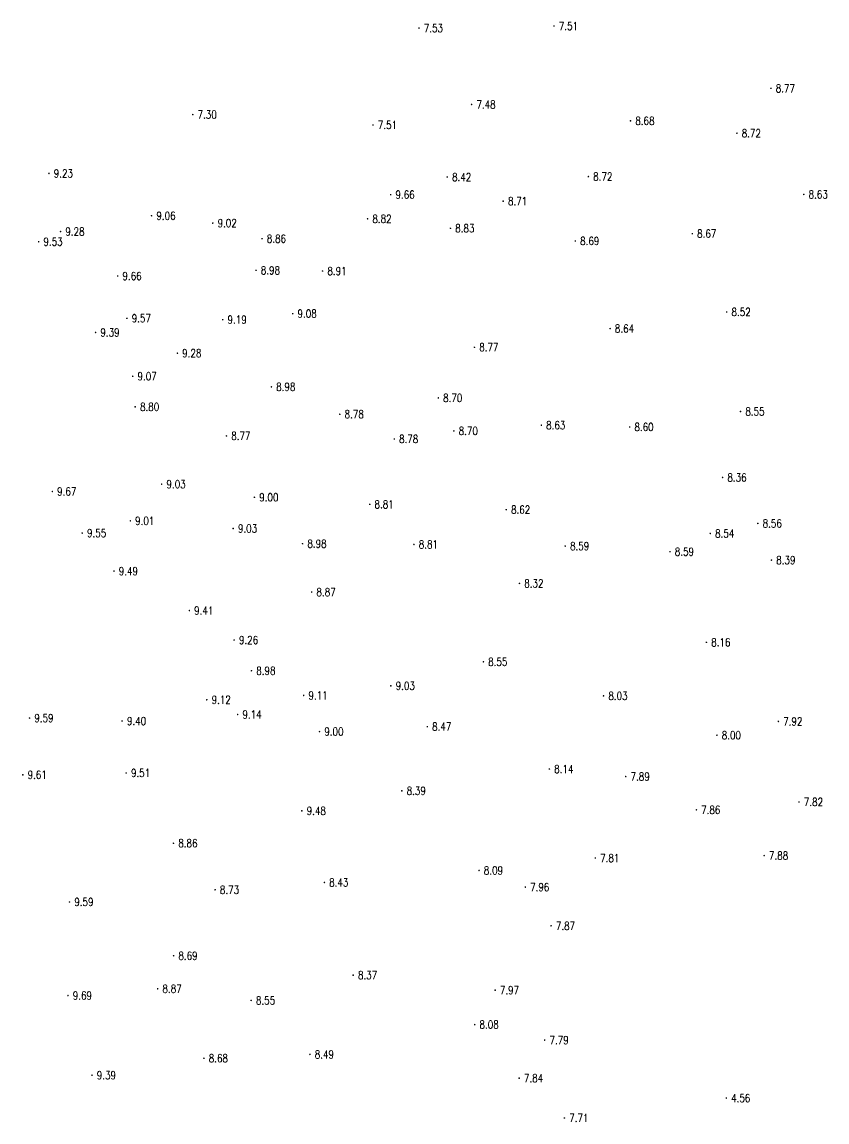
# Model space of a CAD drawing. Extents: x 476861 to 479475, y 2367369 to 2370541.
# Drawn here: x 477576.7 to 477677.2, y 2367913.5 to 2368051 of the extents above; entities that cross this region are included whole.
import ezdxf
from ezdxf.enums import TextEntityAlignment as Align

# ---------------------------------------------------------------- set-up
doc = ezdxf.new("R2010")
doc.units = 0
doc.header["$LTSCALE"] = 0.5
doc.layers.get('0').update_dxf_attribs({"linetype": 'CONTINUOUS'})
doc.layers.add('GCD', color=1, linetype='CONTINUOUS')
doc.styles.add('HZ', font='rs.shx', dxfattribs={"width": 0.8, "bigfont": 'hztxt.shx'})

# ---------------------------------------------------------------- blocks, each defined once
blk = doc.blocks.new('GC200')
at = {"linetype": 'Continuous', "const_width": 0.2, "flags": 128}
blk.add_lwpolyline([(-0.1, 0, 1), (0.1, 0, 1)], format="xyb", close=True, dxfattribs=at)

msp = doc.modelspace()

# ---------------------------------------------------------------- block references
at = {"layer": 'GCD', "linetype": 'Continuous'}
ref = msp.add_blockref('GC200', (477626.248, 2368050.2, 7.526), dxfattribs=dict(at, xscale=0.5, yscale=0.5, zscale=0.5))
ref.add_attrib('height', '7.53', dxfattribs={"linetype": 'Continuous', "height": 1, "style": 'HZ', "width": 0.8}).set_placement((477626.848, 2368050.2, 7.526), align=Align.MIDDLE_LEFT)
ref = msp.add_blockref('GC200', (477643.113, 2368050.463, 7.51), dxfattribs=dict(at, xscale=0.5, yscale=0.5, zscale=0.5))
ref.add_attrib('height', '7.51', dxfattribs={"linetype": 'Continuous', "height": 1, "style": 'HZ', "width": 0.8}).set_placement((477643.713, 2368050.463, 7.51), align=Align.MIDDLE_LEFT)
ref = msp.add_blockref('GC200', (477670.216, 2368042.671, 8.774), dxfattribs=dict(at, xscale=0.5, yscale=0.5, zscale=0.5))
ref.add_attrib('height', '8.77', dxfattribs={"linetype": 'Continuous', "height": 1, "style": 'HZ', "width": 0.8}).set_placement((477670.816, 2368042.671, 8.774), align=Align.MIDDLE_LEFT)
ref = msp.add_blockref('GC200', (477632.823, 2368040.657, 7.48), dxfattribs=dict(at, xscale=0.5, yscale=0.5, zscale=0.5))
ref.add_attrib('height', '7.48', dxfattribs={"linetype": 'Continuous', "height": 1, "style": 'HZ', "width": 0.8}).set_placement((477633.423, 2368040.657, 7.48), align=Align.MIDDLE_LEFT)
ref = msp.add_blockref('GC200', (477597.985, 2368039.39, 7.295), dxfattribs=dict(at, xscale=0.5, yscale=0.5, zscale=0.5))
ref.add_attrib('height', '7.30', dxfattribs={"linetype": 'Continuous', "height": 1, "style": 'HZ', "width": 0.8}).set_placement((477598.585, 2368039.39, 7.295), align=Align.MIDDLE_LEFT)
ref = msp.add_blockref('GC200', (477652.67, 2368038.618, 8.683), dxfattribs=dict(at, xscale=0.5, yscale=0.5, zscale=0.5))
ref.add_attrib('height', '8.68', dxfattribs={"linetype": 'Continuous', "height": 1, "style": 'HZ', "width": 0.8}).set_placement((477653.27, 2368038.618, 8.683), align=Align.MIDDLE_LEFT)
ref = msp.add_blockref('GC200', (477620.504, 2368038.098, 7.507), dxfattribs=dict(at, xscale=0.5, yscale=0.5, zscale=0.5))
ref.add_attrib('height', '7.51', dxfattribs={"linetype": 'Continuous', "height": 1, "style": 'HZ', "width": 0.8}).set_placement((477621.104, 2368038.098, 7.507), align=Align.MIDDLE_LEFT)
ref = msp.add_blockref('GC200', (477665.967, 2368037.061, 8.724), dxfattribs=dict(at, xscale=0.5, yscale=0.5, zscale=0.5))
ref.add_attrib('height', '8.72', dxfattribs={"linetype": 'Continuous', "height": 1, "style": 'HZ', "width": 0.8}).set_placement((477666.567, 2368037.061, 8.724), align=Align.MIDDLE_LEFT)
ref = msp.add_blockref('GC200', (477580.02, 2368032.043, 9.233), dxfattribs=dict(at, xscale=0.5, yscale=0.5, zscale=0.5))
ref.add_attrib('height', '9.23', dxfattribs={"linetype": 'Continuous', "height": 1, "style": 'HZ', "width": 0.8}).set_placement((477580.62, 2368032.043, 9.233), align=Align.MIDDLE_LEFT)
ref = msp.add_blockref('GC200', (477647.409, 2368031.645, 8.724), dxfattribs=dict(at, xscale=0.5, yscale=0.5, zscale=0.5))
ref.add_attrib('height', '8.72', dxfattribs={"linetype": 'Continuous', "height": 1, "style": 'HZ', "width": 0.8}).set_placement((477648.009, 2368031.645, 8.724), align=Align.MIDDLE_LEFT)
ref = msp.add_blockref('GC200', (477629.778, 2368031.591, 8.422), dxfattribs=dict(at, xscale=0.5, yscale=0.5, zscale=0.5))
ref.add_attrib('height', '8.42', dxfattribs={"linetype": 'Continuous', "height": 1, "style": 'HZ', "width": 0.8}).set_placement((477630.378, 2368031.591, 8.422), align=Align.MIDDLE_LEFT)
ref = msp.add_blockref('GC200', (477622.708, 2368029.391, 9.656), dxfattribs=dict(at, xscale=0.5, yscale=0.5, zscale=0.5))
ref.add_attrib('height', '9.66', dxfattribs={"linetype": 'Continuous', "height": 1, "style": 'HZ', "width": 0.8}).set_placement((477623.308, 2368029.391, 9.656), align=Align.MIDDLE_LEFT)
ref = msp.add_blockref('GC200', (477674.321, 2368029.42, 8.63), dxfattribs=dict(at, xscale=0.5, yscale=0.5, zscale=0.5))
ref.add_attrib('height', '8.63', dxfattribs={"linetype": 'Continuous', "height": 1, "style": 'HZ', "width": 0.8}).set_placement((477674.921, 2368029.42, 8.63), align=Align.MIDDLE_LEFT)
ref = msp.add_blockref('GC200', (477636.762, 2368028.573, 8.709), dxfattribs=dict(at, xscale=0.5, yscale=0.5, zscale=0.5))
ref.add_attrib('height', '8.71', dxfattribs={"linetype": 'Continuous', "height": 1, "style": 'HZ', "width": 0.8}).set_placement((477637.362, 2368028.573, 8.709), align=Align.MIDDLE_LEFT)
ref = msp.add_blockref('GC200', (477592.838, 2368026.754, 9.057), dxfattribs=dict(at, xscale=0.5, yscale=0.5, zscale=0.5))
ref.add_attrib('height', '9.06', dxfattribs={"linetype": 'Continuous', "height": 1, "style": 'HZ', "width": 0.8}).set_placement((477593.438, 2368026.754, 9.057), align=Align.MIDDLE_LEFT)
ref = msp.add_blockref('GC200', (477619.826, 2368026.371, 8.815), dxfattribs=dict(at, xscale=0.5, yscale=0.5, zscale=0.5))
ref.add_attrib('height', '8.82', dxfattribs={"linetype": 'Continuous', "height": 1, "style": 'HZ', "width": 0.8}).set_placement((477620.426, 2368026.371, 8.815), align=Align.MIDDLE_LEFT)
ref = msp.add_blockref('GC200', (477581.466, 2368024.775, 9.281), dxfattribs=dict(at, xscale=0.5, yscale=0.5, zscale=0.5))
ref.add_attrib('height', '9.28', dxfattribs={"linetype": 'Continuous', "height": 1, "style": 'HZ', "width": 0.8}).set_placement((477582.066, 2368024.775, 9.281), align=Align.MIDDLE_LEFT)
ref = msp.add_blockref('GC200', (477600.486, 2368025.83, 9.015), dxfattribs=dict(at, xscale=0.5, yscale=0.5, zscale=0.5))
ref.add_attrib('height', '9.02', dxfattribs={"linetype": 'Continuous', "height": 1, "style": 'HZ', "width": 0.8}).set_placement((477601.086, 2368025.83, 9.015), align=Align.MIDDLE_LEFT)
ref = msp.add_blockref('GC200', (477630.175, 2368025.184, 8.829), dxfattribs=dict(at, xscale=0.5, yscale=0.5, zscale=0.5))
ref.add_attrib('height', '8.83', dxfattribs={"linetype": 'Continuous', "height": 1, "style": 'HZ', "width": 0.8}).set_placement((477630.775, 2368025.184, 8.829), align=Align.MIDDLE_LEFT)
ref = msp.add_blockref('GC200', (477578.73, 2368023.508, 9.53), dxfattribs=dict(at, xscale=0.5, yscale=0.5, zscale=0.5))
ref.add_attrib('height', '9.53', dxfattribs={"linetype": 'Continuous', "height": 1, "style": 'HZ', "width": 0.8}).set_placement((477579.33, 2368023.508, 9.53), align=Align.MIDDLE_LEFT)
ref = msp.add_blockref('GC200', (477606.642, 2368023.884, 8.863), dxfattribs=dict(at, xscale=0.5, yscale=0.5, zscale=0.5))
ref.add_attrib('height', '8.86', dxfattribs={"linetype": 'Continuous', "height": 1, "style": 'HZ', "width": 0.8}).set_placement((477607.242, 2368023.884, 8.863), align=Align.MIDDLE_LEFT)
ref = msp.add_blockref('GC200', (477645.78, 2368023.602, 8.69), dxfattribs=dict(at, xscale=0.5, yscale=0.5, zscale=0.5))
ref.add_attrib('height', '8.69', dxfattribs={"linetype": 'Continuous', "height": 1, "style": 'HZ', "width": 0.8}).set_placement((477646.38, 2368023.602, 8.69), align=Align.MIDDLE_LEFT)
ref = msp.add_blockref('GC200', (477660.393, 2368024.515, 8.67), dxfattribs=dict(at, xscale=0.5, yscale=0.5, zscale=0.5))
ref.add_attrib('height', '8.67', dxfattribs={"linetype": 'Continuous', "height": 1, "style": 'HZ', "width": 0.8}).set_placement((477660.993, 2368024.515, 8.67), align=Align.MIDDLE_LEFT)
ref = msp.add_blockref('GC200', (477605.892, 2368019.928, 8.982), dxfattribs=dict(at, xscale=0.5, yscale=0.5, zscale=0.5))
ref.add_attrib('height', '8.98', dxfattribs={"linetype": 'Continuous', "height": 1, "style": 'HZ', "width": 0.8}).set_placement((477606.492, 2368019.928, 8.982), align=Align.MIDDLE_LEFT)
ref = msp.add_blockref('GC200', (477614.2, 2368019.844, 8.914), dxfattribs=dict(at, xscale=0.5, yscale=0.5, zscale=0.5))
ref.add_attrib('height', '8.91', dxfattribs={"linetype": 'Continuous', "height": 1, "style": 'HZ', "width": 0.8}).set_placement((477614.8, 2368019.844, 8.914), align=Align.MIDDLE_LEFT)
ref = msp.add_blockref('GC200', (477588.6, 2368019.22, 9.66), dxfattribs=dict(at, xscale=0.5, yscale=0.5, zscale=0.5))
ref.add_attrib('height', '9.66', dxfattribs={"linetype": 'Continuous', "height": 1, "style": 'HZ', "width": 0.8}).set_placement((477589.2, 2368019.22, 9.66), align=Align.MIDDLE_LEFT)
ref = msp.add_blockref('GC200', (477589.757, 2368013.935, 9.573), dxfattribs=dict(at, xscale=0.5, yscale=0.5, zscale=0.5))
ref.add_attrib('height', '9.57', dxfattribs={"linetype": 'Continuous', "height": 1, "style": 'HZ', "width": 0.8}).set_placement((477590.357, 2368013.935, 9.573), align=Align.MIDDLE_LEFT)
ref = msp.add_blockref('GC200', (477601.728, 2368013.772, 9.186), dxfattribs=dict(at, xscale=0.5, yscale=0.5, zscale=0.5))
ref.add_attrib('height', '9.19', dxfattribs={"linetype": 'Continuous', "height": 1, "style": 'HZ', "width": 0.8}).set_placement((477602.328, 2368013.772, 9.186), align=Align.MIDDLE_LEFT)
ref = msp.add_blockref('GC200', (477610.472, 2368014.519, 9.08), dxfattribs=dict(at, xscale=0.5, yscale=0.5, zscale=0.5))
ref.add_attrib('height', '9.08', dxfattribs={"linetype": 'Continuous', "height": 1, "style": 'HZ', "width": 0.8}).set_placement((477611.072, 2368014.519, 9.08), align=Align.MIDDLE_LEFT)
ref = msp.add_blockref('GC200', (477664.688, 2368014.727, 8.52), dxfattribs=dict(at, xscale=0.5, yscale=0.5, zscale=0.5))
ref.add_attrib('height', '8.52', dxfattribs={"linetype": 'Continuous', "height": 1, "style": 'HZ', "width": 0.8}).set_placement((477665.288, 2368014.727, 8.52), align=Align.MIDDLE_LEFT)
ref = msp.add_blockref('GC200', (477650.119, 2368012.651, 8.64), dxfattribs=dict(at, xscale=0.5, yscale=0.5, zscale=0.5))
ref.add_attrib('height', '8.64', dxfattribs={"linetype": 'Continuous', "height": 1, "style": 'HZ', "width": 0.8}).set_placement((477650.719, 2368012.651, 8.64), align=Align.MIDDLE_LEFT)
ref = msp.add_blockref('GC200', (477585.848, 2368012.169, 9.393), dxfattribs=dict(at, xscale=0.5, yscale=0.5, zscale=0.5))
ref.add_attrib('height', '9.39', dxfattribs={"linetype": 'Continuous', "height": 1, "style": 'HZ', "width": 0.8}).set_placement((477586.448, 2368012.169, 9.393), align=Align.MIDDLE_LEFT)
ref = msp.add_blockref('GC200', (477633.178, 2368010.312, 8.77), dxfattribs=dict(at, xscale=0.5, yscale=0.5, zscale=0.5))
ref.add_attrib('height', '8.77', dxfattribs={"linetype": 'Continuous', "height": 1, "style": 'HZ', "width": 0.8}).set_placement((477633.778, 2368010.312, 8.77), align=Align.MIDDLE_LEFT)
ref = msp.add_blockref('GC200', (477596.065, 2368009.574, 9.275), dxfattribs=dict(at, xscale=0.5, yscale=0.5, zscale=0.5))
ref.add_attrib('height', '9.28', dxfattribs={"linetype": 'Continuous', "height": 1, "style": 'HZ', "width": 0.8}).set_placement((477596.665, 2368009.574, 9.275), align=Align.MIDDLE_LEFT)
ref = msp.add_blockref('GC200', (477590.485, 2368006.694, 9.066), dxfattribs=dict(at, xscale=0.5, yscale=0.5, zscale=0.5))
ref.add_attrib('height', '9.07', dxfattribs={"linetype": 'Continuous', "height": 1, "style": 'HZ', "width": 0.8}).set_placement((477591.085, 2368006.694, 9.066), align=Align.MIDDLE_LEFT)
ref = msp.add_blockref('GC200', (477607.807, 2368005.372, 8.98), dxfattribs=dict(at, xscale=0.5, yscale=0.5, zscale=0.5))
ref.add_attrib('height', '8.98', dxfattribs={"linetype": 'Continuous', "height": 1, "style": 'HZ', "width": 0.8}).set_placement((477608.407, 2368005.372, 8.98), align=Align.MIDDLE_LEFT)
ref = msp.add_blockref('GC200', (477590.794, 2368002.873, 8.795), dxfattribs=dict(at, xscale=0.5, yscale=0.5, zscale=0.5))
ref.add_attrib('height', '8.80', dxfattribs={"linetype": 'Continuous', "height": 1, "style": 'HZ', "width": 0.8}).set_placement((477591.394, 2368002.873, 8.795), align=Align.MIDDLE_LEFT)
ref = msp.add_blockref('GC200', (477628.662, 2368003.987, 8.702), dxfattribs=dict(at, xscale=0.5, yscale=0.5, zscale=0.5))
ref.add_attrib('height', '8.70', dxfattribs={"linetype": 'Continuous', "height": 1, "style": 'HZ', "width": 0.8}).set_placement((477629.262, 2368003.987, 8.702), align=Align.MIDDLE_LEFT)
ref = msp.add_blockref('GC200', (477616.353, 2368001.946, 8.779), dxfattribs=dict(at, xscale=0.5, yscale=0.5, zscale=0.5))
ref.add_attrib('height', '8.78', dxfattribs={"linetype": 'Continuous', "height": 1, "style": 'HZ', "width": 0.8}).set_placement((477616.953, 2368001.946, 8.779), align=Align.MIDDLE_LEFT)
ref = msp.add_blockref('GC200', (477666.417, 2368002.293, 8.55), dxfattribs=dict(at, xscale=0.5, yscale=0.5, zscale=0.5))
ref.add_attrib('height', '8.55', dxfattribs={"linetype": 'Continuous', "height": 1, "style": 'HZ', "width": 0.8}).set_placement((477667.017, 2368002.293, 8.55), align=Align.MIDDLE_LEFT)
ref = msp.add_blockref('GC200', (477641.534, 2368000.58, 8.627), dxfattribs=dict(at, xscale=0.5, yscale=0.5, zscale=0.5))
ref.add_attrib('height', '8.63', dxfattribs={"linetype": 'Continuous', "height": 1, "style": 'HZ', "width": 0.8}).set_placement((477642.134, 2368000.58, 8.627), align=Align.MIDDLE_LEFT)
ref = msp.add_blockref('GC200', (477652.562, 2368000.358, 8.6), dxfattribs=dict(at, xscale=0.5, yscale=0.5, zscale=0.5))
ref.add_attrib('height', '8.60', dxfattribs={"linetype": 'Continuous', "height": 1, "style": 'HZ', "width": 0.8}).set_placement((477653.162, 2368000.358, 8.6), align=Align.MIDDLE_LEFT)
ref = msp.add_blockref('GC200', (477602.192, 2367999.239, 8.77), dxfattribs=dict(at, xscale=0.5, yscale=0.5, zscale=0.5))
ref.add_attrib('height', '8.77', dxfattribs={"linetype": 'Continuous', "height": 1, "style": 'HZ', "width": 0.8}).set_placement((477602.792, 2367999.239, 8.77), align=Align.MIDDLE_LEFT)
ref = msp.add_blockref('GC200', (477623.162, 2367998.859, 8.779), dxfattribs=dict(at, xscale=0.5, yscale=0.5, zscale=0.5))
ref.add_attrib('height', '8.78', dxfattribs={"linetype": 'Continuous', "height": 1, "style": 'HZ', "width": 0.8}).set_placement((477623.762, 2367998.859, 8.779), align=Align.MIDDLE_LEFT)
ref = msp.add_blockref('GC200', (477630.603, 2367999.864, 8.702), dxfattribs=dict(at, xscale=0.5, yscale=0.5, zscale=0.5))
ref.add_attrib('height', '8.70', dxfattribs={"linetype": 'Continuous', "height": 1, "style": 'HZ', "width": 0.8}).set_placement((477631.203, 2367999.864, 8.702), align=Align.MIDDLE_LEFT)
ref = msp.add_blockref('GC200', (477594.099, 2367993.213, 9.033), dxfattribs=dict(at, xscale=0.5, yscale=0.5, zscale=0.5))
ref.add_attrib('height', '9.03', dxfattribs={"linetype": 'Continuous', "height": 1, "style": 'HZ', "width": 0.8}).set_placement((477594.699, 2367993.213, 9.033), align=Align.MIDDLE_LEFT)
ref = msp.add_blockref('GC200', (477664.176, 2367994.047, 8.36), dxfattribs=dict(at, xscale=0.5, yscale=0.5, zscale=0.5))
ref.add_attrib('height', '8.36', dxfattribs={"linetype": 'Continuous', "height": 1, "style": 'HZ', "width": 0.8}).set_placement((477664.776, 2367994.047, 8.36), align=Align.MIDDLE_LEFT)
ref = msp.add_blockref('GC200', (477580.444, 2367992.298, 9.67), dxfattribs=dict(at, xscale=0.5, yscale=0.5, zscale=0.5))
ref.add_attrib('height', '9.67', dxfattribs={"linetype": 'Continuous', "height": 1, "style": 'HZ', "width": 0.8}).set_placement((477581.044, 2367992.298, 9.67), align=Align.MIDDLE_LEFT)
ref = msp.add_blockref('GC200', (477605.688, 2367991.571, 9.002), dxfattribs=dict(at, xscale=0.5, yscale=0.5, zscale=0.5))
ref.add_attrib('height', '9.00', dxfattribs={"linetype": 'Continuous', "height": 1, "style": 'HZ', "width": 0.8}).set_placement((477606.288, 2367991.571, 9.002), align=Align.MIDDLE_LEFT)
ref = msp.add_blockref('GC200', (477620.094, 2367990.689, 8.805), dxfattribs=dict(at, xscale=0.5, yscale=0.5, zscale=0.5))
ref.add_attrib('height', '8.81', dxfattribs={"linetype": 'Continuous', "height": 1, "style": 'HZ', "width": 0.8}).set_placement((477620.694, 2367990.689, 8.805), align=Align.MIDDLE_LEFT)
ref = msp.add_blockref('GC200', (477637.147, 2367990.026, 8.622), dxfattribs=dict(at, xscale=0.5, yscale=0.5, zscale=0.5))
ref.add_attrib('height', '8.62', dxfattribs={"linetype": 'Continuous', "height": 1, "style": 'HZ', "width": 0.8}).set_placement((477637.747, 2367990.026, 8.622), align=Align.MIDDLE_LEFT)
ref = msp.add_blockref('GC200', (477590.182, 2367988.63, 9.012), dxfattribs=dict(at, xscale=0.5, yscale=0.5, zscale=0.5))
ref.add_attrib('height', '9.01', dxfattribs={"linetype": 'Continuous', "height": 1, "style": 'HZ', "width": 0.8}).set_placement((477590.782, 2367988.63, 9.012), align=Align.MIDDLE_LEFT)
ref = msp.add_blockref('GC200', (477603.029, 2367987.671, 9.03), dxfattribs=dict(at, xscale=0.5, yscale=0.5, zscale=0.5))
ref.add_attrib('height', '9.03', dxfattribs={"linetype": 'Continuous', "height": 1, "style": 'HZ', "width": 0.8}).set_placement((477603.629, 2367987.671, 9.03), align=Align.MIDDLE_LEFT)
ref = msp.add_blockref('GC200', (477668.576, 2367988.306, 8.558), dxfattribs=dict(at, xscale=0.5, yscale=0.5, zscale=0.5))
ref.add_attrib('height', '8.56', dxfattribs={"linetype": 'Continuous', "height": 1, "style": 'HZ', "width": 0.8}).set_placement((477669.176, 2367988.306, 8.558), align=Align.MIDDLE_LEFT)
ref = msp.add_blockref('GC200', (477584.175, 2367987.103, 9.55), dxfattribs=dict(at, xscale=0.5, yscale=0.5, zscale=0.5))
ref.add_attrib('height', '9.55', dxfattribs={"linetype": 'Continuous', "height": 1, "style": 'HZ', "width": 0.8}).set_placement((477584.775, 2367987.103, 9.55), align=Align.MIDDLE_LEFT)
ref = msp.add_blockref('GC200', (477662.635, 2367987.051, 8.539), dxfattribs=dict(at, xscale=0.5, yscale=0.5, zscale=0.5))
ref.add_attrib('height', '8.54', dxfattribs={"linetype": 'Continuous', "height": 1, "style": 'HZ', "width": 0.8}).set_placement((477663.235, 2367987.051, 8.539), align=Align.MIDDLE_LEFT)
ref = msp.add_blockref('GC200', (477611.7, 2367985.773, 8.98), dxfattribs=dict(at, xscale=0.5, yscale=0.5, zscale=0.5))
ref.add_attrib('height', '8.98', dxfattribs={"linetype": 'Continuous', "height": 1, "style": 'HZ', "width": 0.8}).set_placement((477612.3, 2367985.773, 8.98), align=Align.MIDDLE_LEFT)
ref = msp.add_blockref('GC200', (477625.617, 2367985.683, 8.805), dxfattribs=dict(at, xscale=0.5, yscale=0.5, zscale=0.5))
ref.add_attrib('height', '8.81', dxfattribs={"linetype": 'Continuous', "height": 1, "style": 'HZ', "width": 0.8}).set_placement((477626.217, 2367985.683, 8.805), align=Align.MIDDLE_LEFT)
ref = msp.add_blockref('GC200', (477644.514, 2367985.478, 8.594), dxfattribs=dict(at, xscale=0.5, yscale=0.5, zscale=0.5))
ref.add_attrib('height', '8.59', dxfattribs={"linetype": 'Continuous', "height": 1, "style": 'HZ', "width": 0.8}).set_placement((477645.114, 2367985.478, 8.594), align=Align.MIDDLE_LEFT)
ref = msp.add_blockref('GC200', (477657.608, 2367984.776, 8.586), dxfattribs=dict(at, xscale=0.5, yscale=0.5, zscale=0.5))
ref.add_attrib('height', '8.59', dxfattribs={"linetype": 'Continuous', "height": 1, "style": 'HZ', "width": 0.8}).set_placement((477658.208, 2367984.776, 8.586), align=Align.MIDDLE_LEFT)
ref = msp.add_blockref('GC200', (477670.276, 2367983.72, 8.391), dxfattribs=dict(at, xscale=0.5, yscale=0.5, zscale=0.5))
ref.add_attrib('height', '8.39', dxfattribs={"linetype": 'Continuous', "height": 1, "style": 'HZ', "width": 0.8}).set_placement((477670.876, 2367983.72, 8.391), align=Align.MIDDLE_LEFT)
ref = msp.add_blockref('GC200', (477588.146, 2367982.347, 9.493), dxfattribs=dict(at, xscale=0.5, yscale=0.5, zscale=0.5))
ref.add_attrib('height', '9.49', dxfattribs={"linetype": 'Continuous', "height": 1, "style": 'HZ', "width": 0.8}).set_placement((477588.746, 2367982.347, 9.493), align=Align.MIDDLE_LEFT)
ref = msp.add_blockref('GC200', (477638.796, 2367980.81, 8.319), dxfattribs=dict(at, xscale=0.5, yscale=0.5, zscale=0.5))
ref.add_attrib('height', '8.32', dxfattribs={"linetype": 'Continuous', "height": 1, "style": 'HZ', "width": 0.8}).set_placement((477639.396, 2367980.81, 8.319), align=Align.MIDDLE_LEFT)
ref = msp.add_blockref('GC200', (477612.839, 2367979.73, 8.868), dxfattribs=dict(at, xscale=0.5, yscale=0.5, zscale=0.5))
ref.add_attrib('height', '8.87', dxfattribs={"linetype": 'Continuous', "height": 1, "style": 'HZ', "width": 0.8}).set_placement((477613.439, 2367979.73, 8.868), align=Align.MIDDLE_LEFT)
ref = msp.add_blockref('GC200', (477597.56, 2367977.417, 9.414), dxfattribs=dict(at, xscale=0.5, yscale=0.5, zscale=0.5))
ref.add_attrib('height', '9.41', dxfattribs={"linetype": 'Continuous', "height": 1, "style": 'HZ', "width": 0.8}).set_placement((477598.16, 2367977.417, 9.414), align=Align.MIDDLE_LEFT)
ref = msp.add_blockref('GC200', (477603.153, 2367973.735, 9.262), dxfattribs=dict(at, xscale=0.5, yscale=0.5, zscale=0.5))
ref.add_attrib('height', '9.26', dxfattribs={"linetype": 'Continuous', "height": 1, "style": 'HZ', "width": 0.8}).set_placement((477603.753, 2367973.735, 9.262), align=Align.MIDDLE_LEFT)
ref = msp.add_blockref('GC200', (477662.155, 2367973.443, 8.155), dxfattribs=dict(at, xscale=0.5, yscale=0.5, zscale=0.5))
ref.add_attrib('height', '8.16', dxfattribs={"linetype": 'Continuous', "height": 1, "style": 'HZ', "width": 0.8}).set_placement((477662.755, 2367973.443, 8.155), align=Align.MIDDLE_LEFT)
ref = msp.add_blockref('GC200', (477605.319, 2367969.895, 8.984), dxfattribs=dict(at, xscale=0.5, yscale=0.5, zscale=0.5))
ref.add_attrib('height', '8.98', dxfattribs={"linetype": 'Continuous', "height": 1, "style": 'HZ', "width": 0.8}).set_placement((477605.919, 2367969.895, 8.984), align=Align.MIDDLE_LEFT)
ref = msp.add_blockref('GC200', (477634.292, 2367971.015, 8.55), dxfattribs=dict(at, xscale=0.5, yscale=0.5, zscale=0.5))
ref.add_attrib('height', '8.55', dxfattribs={"linetype": 'Continuous', "height": 1, "style": 'HZ', "width": 0.8}).set_placement((477634.892, 2367971.015, 8.55), align=Align.MIDDLE_LEFT)
ref = msp.add_blockref('GC200', (477622.734, 2367968.016, 9.03), dxfattribs=dict(at, xscale=0.5, yscale=0.5, zscale=0.5))
ref.add_attrib('height', '9.03', dxfattribs={"linetype": 'Continuous', "height": 1, "style": 'HZ', "width": 0.8}).set_placement((477623.334, 2367968.016, 9.03), align=Align.MIDDLE_LEFT)
ref = msp.add_blockref('GC200', (477599.735, 2367966.266, 9.119), dxfattribs=dict(at, xscale=0.5, yscale=0.5, zscale=0.5))
ref.add_attrib('height', '9.12', dxfattribs={"linetype": 'Continuous', "height": 1, "style": 'HZ', "width": 0.8}).set_placement((477600.335, 2367966.266, 9.119), align=Align.MIDDLE_LEFT)
ref = msp.add_blockref('GC200', (477611.841, 2367966.812, 9.11), dxfattribs=dict(at, xscale=0.5, yscale=0.5, zscale=0.5))
ref.add_attrib('height', '9.11', dxfattribs={"linetype": 'Continuous', "height": 1, "style": 'HZ', "width": 0.8}).set_placement((477612.441, 2367966.812, 9.11), align=Align.MIDDLE_LEFT)
ref = msp.add_blockref('GC200', (477649.304, 2367966.759, 8.026), dxfattribs=dict(at, xscale=0.5, yscale=0.5, zscale=0.5))
ref.add_attrib('height', '8.03', dxfattribs={"linetype": 'Continuous', "height": 1, "style": 'HZ', "width": 0.8}).set_placement((477649.904, 2367966.759, 8.026), align=Align.MIDDLE_LEFT)
ref = msp.add_blockref('GC200', (477603.592, 2367964.431, 9.143), dxfattribs=dict(at, xscale=0.5, yscale=0.5, zscale=0.5))
ref.add_attrib('height', '9.14', dxfattribs={"linetype": 'Continuous', "height": 1, "style": 'HZ', "width": 0.8}).set_placement((477604.192, 2367964.431, 9.143), align=Align.MIDDLE_LEFT)
ref = msp.add_blockref('GC200', (477577.594, 2367963.982, 9.586), dxfattribs=dict(at, xscale=0.5, yscale=0.5, zscale=0.5))
ref.add_attrib('height', '9.59', dxfattribs={"linetype": 'Continuous', "height": 1, "style": 'HZ', "width": 0.8}).set_placement((477578.194, 2367963.982, 9.586), align=Align.MIDDLE_LEFT)
ref = msp.add_blockref('GC200', (477589.158, 2367963.614, 9.399), dxfattribs=dict(at, xscale=0.5, yscale=0.5, zscale=0.5))
ref.add_attrib('height', '9.40', dxfattribs={"linetype": 'Continuous', "height": 1, "style": 'HZ', "width": 0.8}).set_placement((477589.758, 2367963.614, 9.399), align=Align.MIDDLE_LEFT)
ref = msp.add_blockref('GC200', (477627.289, 2367962.909, 8.47), dxfattribs=dict(at, xscale=0.5, yscale=0.5, zscale=0.5))
ref.add_attrib('height', '8.47', dxfattribs={"linetype": 'Continuous', "height": 1, "style": 'HZ', "width": 0.8}).set_placement((477627.889, 2367962.909, 8.47), align=Align.MIDDLE_LEFT)
ref = msp.add_blockref('GC200', (477671.146, 2367963.566, 7.92), dxfattribs=dict(at, xscale=0.5, yscale=0.5, zscale=0.5))
ref.add_attrib('height', '7.92', dxfattribs={"linetype": 'Continuous', "height": 1, "style": 'HZ', "width": 0.8}).set_placement((477671.746, 2367963.566, 7.92), align=Align.MIDDLE_LEFT)
ref = msp.add_blockref('GC200', (477613.818, 2367962.29, 8.995), dxfattribs=dict(at, xscale=0.5, yscale=0.5, zscale=0.5))
ref.add_attrib('height', '9.00', dxfattribs={"linetype": 'Continuous', "height": 1, "style": 'HZ', "width": 0.8}).set_placement((477614.418, 2367962.29, 8.995), align=Align.MIDDLE_LEFT)
ref = msp.add_blockref('GC200', (477663.471, 2367961.84, 7.997), dxfattribs=dict(at, xscale=0.5, yscale=0.5, zscale=0.5))
ref.add_attrib('height', '8.00', dxfattribs={"linetype": 'Continuous', "height": 1, "style": 'HZ', "width": 0.8}).set_placement((477664.071, 2367961.84, 7.997), align=Align.MIDDLE_LEFT)
ref = msp.add_blockref('GC200', (477642.538, 2367957.614, 8.14), dxfattribs=dict(at, xscale=0.5, yscale=0.5, zscale=0.5))
ref.add_attrib('height', '8.14', dxfattribs={"linetype": 'Continuous', "height": 1, "style": 'HZ', "width": 0.8}).set_placement((477643.138, 2367957.614, 8.14), align=Align.MIDDLE_LEFT)
ref = msp.add_blockref('GC200', (477576.753, 2367956.895, 9.61), dxfattribs=dict(at, xscale=0.5, yscale=0.5, zscale=0.5))
ref.add_attrib('height', '9.61', dxfattribs={"linetype": 'Continuous', "height": 1, "style": 'HZ', "width": 0.8}).set_placement((477577.353, 2367956.895, 9.61), align=Align.MIDDLE_LEFT)
ref = msp.add_blockref('GC200', (477589.665, 2367957.12, 9.51), dxfattribs=dict(at, xscale=0.5, yscale=0.5, zscale=0.5))
ref.add_attrib('height', '9.51', dxfattribs={"linetype": 'Continuous', "height": 1, "style": 'HZ', "width": 0.8}).set_placement((477590.265, 2367957.12, 9.51), align=Align.MIDDLE_LEFT)
ref = msp.add_blockref('GC200', (477652.078, 2367956.678, 7.892), dxfattribs=dict(at, xscale=0.5, yscale=0.5, zscale=0.5))
ref.add_attrib('height', '7.89', dxfattribs={"linetype": 'Continuous', "height": 1, "style": 'HZ', "width": 0.8}).set_placement((477652.678, 2367956.678, 7.892), align=Align.MIDDLE_LEFT)
ref = msp.add_blockref('GC200', (477624.104, 2367954.892, 8.39), dxfattribs=dict(at, xscale=0.5, yscale=0.5, zscale=0.5))
ref.add_attrib('height', '8.39', dxfattribs={"linetype": 'Continuous', "height": 1, "style": 'HZ', "width": 0.8}).set_placement((477624.704, 2367954.892, 8.39), align=Align.MIDDLE_LEFT)
ref = msp.add_blockref('GC200', (477673.724, 2367953.499, 7.823), dxfattribs=dict(at, xscale=0.5, yscale=0.5, zscale=0.5))
ref.add_attrib('height', '7.82', dxfattribs={"linetype": 'Continuous', "height": 1, "style": 'HZ', "width": 0.8}).set_placement((477674.324, 2367953.499, 7.823), align=Align.MIDDLE_LEFT)
ref = msp.add_blockref('GC200', (477611.609, 2367952.396, 9.48), dxfattribs=dict(at, xscale=0.5, yscale=0.5, zscale=0.5))
ref.add_attrib('height', '9.48', dxfattribs={"linetype": 'Continuous', "height": 1, "style": 'HZ', "width": 0.8}).set_placement((477612.209, 2367952.396, 9.48), align=Align.MIDDLE_LEFT)
ref = msp.add_blockref('GC200', (477660.9, 2367952.515, 7.855), dxfattribs=dict(at, xscale=0.5, yscale=0.5, zscale=0.5))
ref.add_attrib('height', '7.86', dxfattribs={"linetype": 'Continuous', "height": 1, "style": 'HZ', "width": 0.8}).set_placement((477661.5, 2367952.515, 7.855), align=Align.MIDDLE_LEFT)
ref = msp.add_blockref('GC200', (477595.576, 2367948.338, 8.86), dxfattribs=dict(at, xscale=0.5, yscale=0.5, zscale=0.5))
ref.add_attrib('height', '8.86', dxfattribs={"linetype": 'Continuous', "height": 1, "style": 'HZ', "width": 0.8}).set_placement((477596.176, 2367948.338, 8.86), align=Align.MIDDLE_LEFT)
ref = msp.add_blockref('GC200', (477648.276, 2367946.495, 7.809), dxfattribs=dict(at, xscale=0.5, yscale=0.5, zscale=0.5))
ref.add_attrib('height', '7.81', dxfattribs={"linetype": 'Continuous', "height": 1, "style": 'HZ', "width": 0.8}).set_placement((477648.876, 2367946.495, 7.809), align=Align.MIDDLE_LEFT)
ref = msp.add_blockref('GC200', (477669.371, 2367946.793, 7.881), dxfattribs=dict(at, xscale=0.5, yscale=0.5, zscale=0.5))
ref.add_attrib('height', '7.88', dxfattribs={"linetype": 'Continuous', "height": 1, "style": 'HZ', "width": 0.8}).set_placement((477669.971, 2367946.793, 7.881), align=Align.MIDDLE_LEFT)
ref = msp.add_blockref('GC200', (477633.749, 2367944.939, 8.09), dxfattribs=dict(at, xscale=0.5, yscale=0.5, zscale=0.5))
ref.add_attrib('height', '8.09', dxfattribs={"linetype": 'Continuous', "height": 1, "style": 'HZ', "width": 0.8}).set_placement((477634.349, 2367944.939, 8.09), align=Align.MIDDLE_LEFT)
ref = msp.add_blockref('GC200', (477600.775, 2367942.523, 8.73), dxfattribs=dict(at, xscale=0.5, yscale=0.5, zscale=0.5))
ref.add_attrib('height', '8.73', dxfattribs={"linetype": 'Continuous', "height": 1, "style": 'HZ', "width": 0.8}).set_placement((477601.375, 2367942.523, 8.73), align=Align.MIDDLE_LEFT)
ref = msp.add_blockref('GC200', (477614.428, 2367943.439, 8.427), dxfattribs=dict(at, xscale=0.5, yscale=0.5, zscale=0.5))
ref.add_attrib('height', '8.43', dxfattribs={"linetype": 'Continuous', "height": 1, "style": 'HZ', "width": 0.8}).set_placement((477615.028, 2367943.439, 8.427), align=Align.MIDDLE_LEFT)
ref = msp.add_blockref('GC200', (477639.532, 2367942.866, 7.956), dxfattribs=dict(at, xscale=0.5, yscale=0.5, zscale=0.5))
ref.add_attrib('height', '7.96', dxfattribs={"linetype": 'Continuous', "height": 1, "style": 'HZ', "width": 0.8}).set_placement((477640.132, 2367942.866, 7.956), align=Align.MIDDLE_LEFT)
ref = msp.add_blockref('GC200', (477582.585, 2367941.001, 9.592), dxfattribs=dict(at, xscale=0.5, yscale=0.5, zscale=0.5))
ref.add_attrib('height', '9.59', dxfattribs={"linetype": 'Continuous', "height": 1, "style": 'HZ', "width": 0.8}).set_placement((477583.185, 2367941.001, 9.592), align=Align.MIDDLE_LEFT)
ref = msp.add_blockref('GC200', (477642.747, 2367938.026, 7.866), dxfattribs=dict(at, xscale=0.5, yscale=0.5, zscale=0.5))
ref.add_attrib('height', '7.87', dxfattribs={"linetype": 'Continuous', "height": 1, "style": 'HZ', "width": 0.8}).set_placement((477643.347, 2367938.026, 7.866), align=Align.MIDDLE_LEFT)
ref = msp.add_blockref('GC200', (477595.592, 2367934.286, 8.687), dxfattribs=dict(at, xscale=0.5, yscale=0.5, zscale=0.5))
ref.add_attrib('height', '8.69', dxfattribs={"linetype": 'Continuous', "height": 1, "style": 'HZ', "width": 0.8}).set_placement((477596.192, 2367934.286, 8.687), align=Align.MIDDLE_LEFT)
ref = msp.add_blockref('GC200', (477618.023, 2367931.863, 8.37), dxfattribs=dict(at, xscale=0.5, yscale=0.5, zscale=0.5))
ref.add_attrib('height', '8.37', dxfattribs={"linetype": 'Continuous', "height": 1, "style": 'HZ', "width": 0.8}).set_placement((477618.623, 2367931.863, 8.37), align=Align.MIDDLE_LEFT)
ref = msp.add_blockref('GC200', (477593.601, 2367930.161, 8.87), dxfattribs=dict(at, xscale=0.5, yscale=0.5, zscale=0.5))
ref.add_attrib('height', '8.87', dxfattribs={"linetype": 'Continuous', "height": 1, "style": 'HZ', "width": 0.8}).set_placement((477594.201, 2367930.161, 8.87), align=Align.MIDDLE_LEFT)
ref = msp.add_blockref('GC200', (477635.758, 2367929.98, 7.971), dxfattribs=dict(at, xscale=0.5, yscale=0.5, zscale=0.5))
ref.add_attrib('height', '7.97', dxfattribs={"linetype": 'Continuous', "height": 1, "style": 'HZ', "width": 0.8}).set_placement((477636.358, 2367929.98, 7.971), align=Align.MIDDLE_LEFT)
ref = msp.add_blockref('GC200', (477582.396, 2367929.31, 9.687), dxfattribs=dict(at, xscale=0.5, yscale=0.5, zscale=0.5))
ref.add_attrib('height', '9.69', dxfattribs={"linetype": 'Continuous', "height": 1, "style": 'HZ', "width": 0.8}).set_placement((477582.996, 2367929.31, 9.687), align=Align.MIDDLE_LEFT)
ref = msp.add_blockref('GC200', (477605.274, 2367928.704, 8.55), dxfattribs=dict(at, xscale=0.5, yscale=0.5, zscale=0.5))
ref.add_attrib('height', '8.55', dxfattribs={"linetype": 'Continuous', "height": 1, "style": 'HZ', "width": 0.8}).set_placement((477605.874, 2367928.704, 8.55), align=Align.MIDDLE_LEFT)
ref = msp.add_blockref('GC200', (477633.21, 2367925.678, 8.08), dxfattribs=dict(at, xscale=0.5, yscale=0.5, zscale=0.5))
ref.add_attrib('height', '8.08', dxfattribs={"linetype": 'Continuous', "height": 1, "style": 'HZ', "width": 0.8}).set_placement((477633.81, 2367925.678, 8.08), align=Align.MIDDLE_LEFT)
ref = msp.add_blockref('GC200', (477641.951, 2367923.745, 7.794), dxfattribs=dict(at, xscale=0.5, yscale=0.5, zscale=0.5))
ref.add_attrib('height', '7.79', dxfattribs={"linetype": 'Continuous', "height": 1, "style": 'HZ', "width": 0.8}).set_placement((477642.551, 2367923.745, 7.794), align=Align.MIDDLE_LEFT)
ref = msp.add_blockref('GC200', (477612.626, 2367921.956, 8.49), dxfattribs=dict(at, xscale=0.5, yscale=0.5, zscale=0.5))
ref.add_attrib('height', '8.49', dxfattribs={"linetype": 'Continuous', "height": 1, "style": 'HZ', "width": 0.8}).set_placement((477613.226, 2367921.956, 8.49), align=Align.MIDDLE_LEFT)
ref = msp.add_blockref('GC200', (477599.381, 2367921.472, 8.68), dxfattribs=dict(at, xscale=0.5, yscale=0.5, zscale=0.5))
ref.add_attrib('height', '8.68', dxfattribs={"linetype": 'Continuous', "height": 1, "style": 'HZ', "width": 0.8}).set_placement((477599.981, 2367921.472, 8.68), align=Align.MIDDLE_LEFT)
ref = msp.add_blockref('GC200', (477585.397, 2367919.352, 9.387), dxfattribs=dict(at, xscale=0.5, yscale=0.5, zscale=0.5))
ref.add_attrib('height', '9.39', dxfattribs={"linetype": 'Continuous', "height": 1, "style": 'HZ', "width": 0.8}).set_placement((477585.997, 2367919.352, 9.387), align=Align.MIDDLE_LEFT)
ref = msp.add_blockref('GC200', (477638.762, 2367918.989, 7.837), dxfattribs=dict(at, xscale=0.5, yscale=0.5, zscale=0.5))
ref.add_attrib('height', '7.84', dxfattribs={"linetype": 'Continuous', "height": 1, "style": 'HZ', "width": 0.8}).set_placement((477639.362, 2367918.989, 7.837), align=Align.MIDDLE_LEFT)
ref = msp.add_blockref('GC200', (477664.641, 2367916.501, 4.56), dxfattribs=dict(at, xscale=0.5, yscale=0.5, zscale=0.5))
ref.add_attrib('height', '4.56', dxfattribs={"linetype": 'Continuous', "height": 1, "style": 'HZ', "width": 0.8}).set_placement((477665.241, 2367916.501, 4.56), align=Align.MIDDLE_LEFT)
ref = msp.add_blockref('GC200', (477644.415, 2367914.008, 7.709), dxfattribs=dict(at, xscale=0.5, yscale=0.5, zscale=0.5))
ref.add_attrib('height', '7.71', dxfattribs={"linetype": 'Continuous', "height": 1, "style": 'HZ', "width": 0.8}).set_placement((477645.015, 2367914.008, 7.709), align=Align.MIDDLE_LEFT)

doc.saveas('drawing.dxf')
